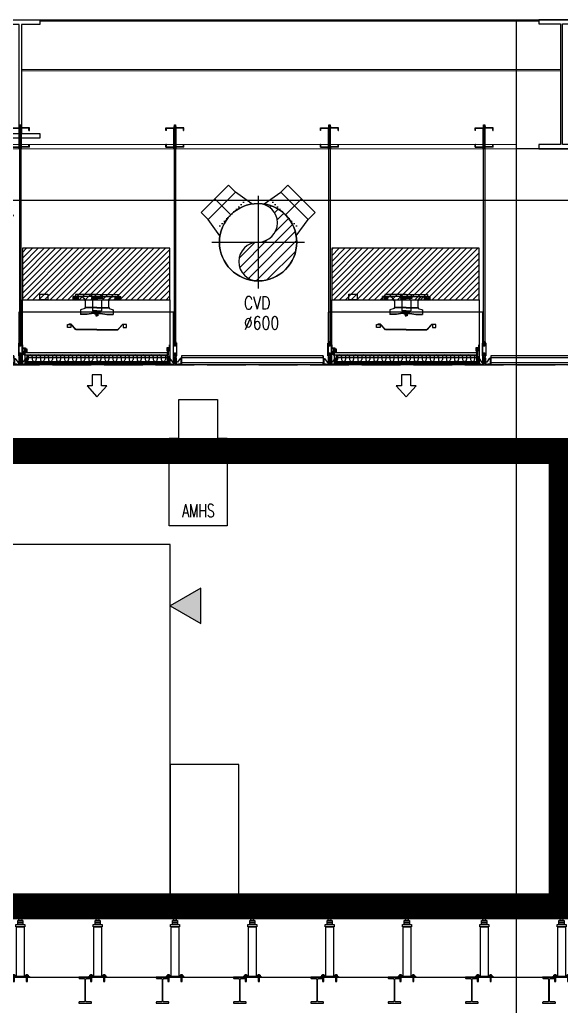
# Model space of a CAD drawing. Extents: x -3080 to 28500, y -1326 to 31609.
# Drawn here: x 19740 to 20160, y 26588 to 27353 of the extents above; entities that cross this region are included whole.
import ezdxf
from ezdxf.enums import TextEntityAlignment as Align
from ezdxf.xclip import XClip

# ---------------------------------------------------------------- set-up
doc = ezdxf.new("R2010")
doc.units = 0
doc.header["$LTSCALE"] = 100
doc.header["$XCLIPFRAME"] = 2
for name, pattern in [('188K-SM-07-F10-MECH-CR PIPE-Y2257103$0$AP6A-SM-08-FR1-001-A_AAS 210916$0$CENTER', [50.8, 31.75, -6.35, 6.35, -6.35]), ('188K-SM-07-F10-MECH-CR PIPE-Y2257103$0$AP6A-SM-08-FR1-001-A_AAS 210916$0$DOT', [0.25, 0, -0.25]), ('188K-SM-07-F10-MECH-CR PIPE-Y2257103$0$AP7P1-SM-08-FNN-300-ARCH-A(6.5)-Y2242201$0$AP6B-SM-08-FNN-300-1.5-ARCH(管橋)-Y2221203$0$14P7-Xfa-Sec-D$0$HIDDEN2', [0.1875, 0.125, -0.0625]), ('188K-SM-07-F10-MECH-CR PIPE-Y2257103$0$CENTER2', [1.125, 0.75, -0.125, 0.125, -0.125]), ('188K-SM-07-F10-MECH-CR PIPE-Y2257103$0$X-S-FAB_SL ALL$0$HIDDEN', [0.4, 0.3, -0.1]), ('188K-SM-07-F10-MECH-CR PIPE-Y2257103$0$X-S-FAB_SL ALL$0$Wipeout_Contour', [1, 0, -1])]:
    doc.linetypes.add(name, pattern=pattern)
for name, color, linetype in [('0-xref', 8, 'Continuous'), ('188K-SM-07-F10-MECH-CR PIPE-Y2257103$0$0-BG', 6, 'Continuous'), ('188K-SM-07-F10-MECH-CR PIPE-Y2257103$0$0-CF-AAS-CVD', 140, 'Continuous'), ('188K-SM-07-F10-MECH-CR PIPE-Y2257103$0$0-CF-AAS-GEX', 5, 'Continuous'), ('188K-SM-07-F10-MECH-CR PIPE-Y2257103$0$0-CF-BABY 位', 2, 'Continuous'), ('188K-SM-07-F10-MECH-CR PIPE-Y2257103$0$0-dim', 7, 'Continuous'), ('188K-SM-07-F10-MECH-CR PIPE-Y2257103$0$0-FFU', 150, 'Continuous'), ('188K-SM-07-F10-MECH-CR PIPE-Y2257103$0$0-FIRE', 1, 'Continuous'), ('188K-SM-07-F10-MECH-CR PIPE-Y2257103$0$AP2C-SM-08-FNN-340-A(N)-SMP$0$18P2-SM-08-FNN-320-A(9)-20190318-JEN$0$SM-08-FNN-300-A(9)-JEN$0$15P6-SM-08-FNN-320-A(10)-UIS-TCM$0$15P6-SM-08-FNN-320-A(10)-UIS-TCM$0$15P6-SM-08-FNN-320-A(10)-UIS-TCM$0$15P6-SM-08-FNN-320-A(10)-UIS-TCM$0$15P6-SM-08-FNN-320-A(10)-UIS-TCM$0$0-IE-SECTION', 1, 'Continuous'), ('188K-SM-07-F10-MECH-CR PIPE-Y2257103$0$AP6A-SM-08-FR1-001-A_AAS 210916$0$0-Block Center-Line', 1, '188K-SM-07-F10-MECH-CR PIPE-Y2257103$0$AP6A-SM-08-FR1-001-A_AAS 210916$0$CENTER'), ('188K-SM-07-F10-MECH-CR PIPE-Y2257103$0$AP6A-SM-08-FR1-001-A_AAS 210916$0$0-Block Support-Line', 7, '188K-SM-07-F10-MECH-CR PIPE-Y2257103$0$AP6A-SM-08-FR1-001-A_AAS 210916$0$DOT'), ('188K-SM-07-F10-MECH-CR PIPE-Y2257103$0$AP7P1-SM-08-FNN-300-ARCH-A(6.5)-Y2242201$0$AP6B-SM-07-F45-ARCH-CBracing-Y2221203$0$AP6B-SM-08-FNN-320-8-ARCH-Y2221203$0$K-0-Ceil-Hand', 2, 'Continuous'), ('188K-SM-07-F10-MECH-CR PIPE-Y2257103$0$AP7P1-SM-08-FNN-300-ARCH-A(6.5)-Y2242201$0$AP6B-SM-07-F45-ARCH-CBracing-Y2221203$0$AP6B-SM-08-FNN-320-8-ARCH-Y2221203$0$K-A-SEC-150x65x20', 3, 'Continuous'), ('188K-SM-07-F10-MECH-CR PIPE-Y2257103$0$AP7P1-SM-08-FNN-300-ARCH-A(6.5)-Y2242201$0$K-0-Ceiling Grid', 1, 'Continuous'), ('188K-SM-07-F10-MECH-CR PIPE-Y2257103$0$Block Center-Line', 1, '188K-SM-07-F10-MECH-CR PIPE-Y2257103$0$CENTER2'), ('188K-SM-07-F10-MECH-CR PIPE-Y2257103$0$Raised Floor', 1, 'Continuous'), ('188K-SM-07-F10-MECH-CR PIPE-Y2257103$0$X-S-FAB_SL ALL$0$ASP_1', 1, 'Continuous'), ('188K-SM-07-F10-MECH-CR PIPE-Y2257103$0$X-S-FAB_SL ALL$0$ASP_3', 3, 'Continuous'), ('188K-SM-07-F10-MECH-CR PIPE-Y2257103$0$X-S-FAB_SL ALL$0$ASP_8', 8, 'Continuous'), ('188K-SM-07-F10-MECH-CR PIPE-Y2257103$0$X-S-FAB_SL ALL$0$BEAM-S', 2, 'Continuous'), ('188K-SM-07-F10-MECH-CR PIPE-Y2257103$0$X-S-FAB_SL ALL$0$Hattch', 7, 'Continuous'), ('188K-SM-07-F10-MECH-CR PIPE-Y2257103$0$X-S-FAB_SL ALL$0$HID(UP)', 5, '188K-SM-07-F10-MECH-CR PIPE-Y2257103$0$X-S-FAB_SL ALL$0$HIDDEN'), ('188K-SM-07-F10-MECH-CR PIPE-Y2257103$0$X-S-FAB_SL ALL$0$S-BEAM', 7, 'Continuous'), ('188K-SM-07-F10-MECH-CR PIPE-Y2257103$0$X-S-FAB_SL ALL$0$WALL-RC', 1, 'Continuous')]:
    doc.layers.add(name, color=color, linetype=linetype)
doc.styles.add('188K-SM-07-F10-MECH-CR PIPE-Y2257103$0$AP2C-SM-08-FNN-340-A(N)-SMP$0$18P2-SM-08-FNN-320-A(9)-20190318-JEN$0$SM-08-FNN-300-A(9)-JEN$0$15P6-SM-08-FNN-320-A(10)-UIS-TCM$0$15P6-SM-08-FNN-320-A(10)-UIS-TCM$0$15P6-SM-08-FNN-320-A(10)-UIS-TCM$0$15P6-SM-08-FNN-320-A(10)-UIS-TCM$0$15P6-SM-08-FNN-320-A(10)-UIS-TCM$0$15P6-SM-08-FNN-320-A(10)-UIS-TCM$0$15P6-SM-08-FNN-320-A(10)-UIS-TCM$0$SM-08-FNN-160-0_TOOL(S)$0$ROMANS', font='romans__.ttf')
doc.styles.add('188K-SM-07-F10-MECH-CR PIPE-Y2257103$0$T0', font='simplex.shx', dxfattribs={"width": 0.8, "bigfont": 'chineset.shx'})

# ---------------------------------------------------------------- blocks, each defined once
blk = doc.blocks.new('*U1519')
for p, q in [((-150, 475), (-150, 550)), ((-150, 550), (150, 550)), ((150, 475), (150, 550)), ((-175.4, 331.5), (-150, 475)), ((-150, 475), (150, 475)), ((175.4, 331.5), (150, 475))]:
    blk.add_line(p, q)
blk.add_circle((0, 0), 375)
at = {"layer": '188K-SM-07-F10-MECH-CR PIPE-Y2257103$0$AP6A-SM-08-FR1-001-A_AAS 210916$0$0-Block Center-Line'}
blk.add_line((0, 375), (0, 550), dxfattribs=at)
at = {"layer": '188K-SM-07-F10-MECH-CR PIPE-Y2257103$0$AP6A-SM-08-FR1-001-A_AAS 210916$0$0-Block Support-Line'}
blk.add_line((-167.7, 375), (167.7, 375), dxfattribs=at)
blk = doc.blocks.new('*U1533')
for p, q in [((-150, 400), (-150, 475)), ((-150, 475), (150, 475)), ((150, 400), (150, 475)), ((-175.4, 243.4), (-150, 400)), ((-150, 400), (150, 400)), ((175.4, 243.4), (150, 400))]:
    blk.add_line(p, q)
blk.add_circle((0, 0), 300)
at = {"layer": '188K-SM-07-F10-MECH-CR PIPE-Y2257103$0$AP6A-SM-08-FR1-001-A_AAS 210916$0$0-Block Center-Line'}
blk.add_line((0, 300), (0, 475), dxfattribs=at)
at = {"layer": '188K-SM-07-F10-MECH-CR PIPE-Y2257103$0$AP6A-SM-08-FR1-001-A_AAS 210916$0$0-Block Support-Line'}
blk.add_line((-166.2, 300), (166.2, 300), dxfattribs=at)
blk = doc.blocks.new('*U1535')
h = blk.add_hatch()
h.set_pattern_fill('ANSI31', color=256, scale=1.7143, style=0)
h.paths.add_polyline_path([(0, 0, 1), (0, 30, 0.414214), (-30, 0, 0.414214), (0, -30, -1)])
blk.add_circle((0, 0), 30)
for centre, start, end in [((0, 15), 270, 90), ((0, -15), 90, 270)]:
    blk.add_arc(centre, 15, start, end)
at = {"layer": '188K-SM-07-F10-MECH-CR PIPE-Y2257103$0$Block Center-Line'}
for p, q in [((0, -36), (0, 36)), ((36, 0), (-36, 0))]:
    blk.add_line(p, q, dxfattribs=at)
blk = doc.blocks.new('*U1534')
for p, q in [((-150, 400), (-150, 475)), ((-150, 475), (150, 475)), ((150, 400), (150, 475)), ((-175.4, 243.4), (-150, 400)), ((-150, 400), (150, 400)), ((175.4, 243.4), (150, 400))]:
    blk.add_line(p, q)
blk.add_circle((0, 0), 300)
at = {"layer": '188K-SM-07-F10-MECH-CR PIPE-Y2257103$0$AP6A-SM-08-FR1-001-A_AAS 210916$0$0-Block Center-Line'}
blk.add_line((0, 300), (0, 475), dxfattribs=at)
at = {"layer": '188K-SM-07-F10-MECH-CR PIPE-Y2257103$0$AP6A-SM-08-FR1-001-A_AAS 210916$0$0-Block Support-Line'}
blk.add_line((-166.2, 300), (166.2, 300), dxfattribs=at)
blk = doc.blocks.new('188K-SM-07-F10-MECH-CR PIPE-Y2257103$0$TOOL123')
at = {"layer": '188K-SM-07-F10-MECH-CR PIPE-Y2257103$0$0-CF-BABY 位', "const_width": 20}
for points in [[(14984.63, -83776.14), (20159.92, -83776.14), (20160.08, -84129.23), (14984.8, -84129.23)], [(20160, -83776.14), (21840, -83776.14), (21840, -84129.23), (20160, -84129.23)]]:
    blk.add_lwpolyline(points, close=True, dxfattribs=at)
blk = doc.blocks.new('188K-SM-07-F10-MECH-CR PIPE-Y2257103$0$X-S-FAB_SL ALL$0$A$C2e9ab586')
at = {"color": 254, "linetype": '188K-SM-07-F10-MECH-CR PIPE-Y2257103$0$X-S-FAB_SL ALL$0$Wipeout_Contour', "lineweight": 0, "ltscale": 174461.572846}
blk.add_wipeout([(-8351.24, 1306.4), (-7963.89, 1306.4), (-7963.89, 1307.5), (-8351.24, 1307.5)], dxfattribs=at).dxf.layer = '188K-SM-07-F10-MECH-CR PIPE-Y2257103$0$X-S-FAB_SL ALL$0$Hattch'
at = {"color": 254, "linetype": '188K-SM-07-F10-MECH-CR PIPE-Y2257103$0$X-S-FAB_SL ALL$0$Wipeout_Contour', "lineweight": 0, "ltscale": 173703.787616}
blk.add_wipeout([(-8751.39, 1210.7), (-8751.39, 1207.5), (-7981.39, 1207.5), (-7981.39, 1210.7)], dxfattribs=at).dxf.layer = '188K-SM-07-F10-MECH-CR PIPE-Y2257103$0$X-S-FAB_SL ALL$0$Hattch'
at = {"color": 254, "linetype": '188K-SM-07-F10-MECH-CR PIPE-Y2257103$0$X-S-FAB_SL ALL$0$Wipeout_Contour', "lineweight": 0, "ltscale": 521061.848434}
blk.add_wipeout([(-8751.39, 1267.9), (-8751.39, 1210.7), (-7981.39, 1210.7), (-7981.39, 1267.9), (-8365.44, 1267.9), (-8365.44, 1219.4), (-8351.24, 1219.4), (-8351.24, 1215.7), (-8381.54, 1215.7), (-8381.54, 1219.4), (-8367.34, 1219.4), (-8367.34, 1267.9)], dxfattribs=at).dxf.layer = '188K-SM-07-F10-MECH-CR PIPE-Y2257103$0$X-S-FAB_SL ALL$0$Hattch'
at = {"layer": '188K-SM-07-F10-MECH-CR PIPE-Y2257103$0$X-S-FAB_SL ALL$0$S-BEAM', "color": 8, "lineweight": 0}
for p, q in [((-7981.39, 1210.7), (-8751.39, 1210.7)), ((-7981.39, 1207.5), (-8751.39, 1207.5))]:
    blk.add_line(p, q, dxfattribs=at)
at = {"color": 254, "linetype": '188K-SM-07-F10-MECH-CR PIPE-Y2257103$0$X-S-FAB_SL ALL$0$Wipeout_Contour', "lineweight": 0, "ltscale": 348942.250361}
blk.add_wipeout([(-8365.44, 1303.8), (-8365.44, 1269), (-7947.34, 1269), (-7947.34, 1304.3), (-7963.89, 1304.3), (-7963.89, 1306.4), (-8351.24, 1306.4), (-8351.24, 1303.8)], dxfattribs=at).dxf.layer = '188K-SM-07-F10-MECH-CR PIPE-Y2257103$0$X-S-FAB_SL ALL$0$Hattch'
at = {"layer": '188K-SM-07-F10-MECH-CR PIPE-Y2257103$0$X-S-FAB_SL ALL$0$S-BEAM', "color": 8, "lineweight": 0}
blk.add_line((-8351.24, 1306.4), (-7963.89, 1306.4), dxfattribs=at)
at = {"color": 254, "linetype": '188K-SM-07-F10-MECH-CR PIPE-Y2257103$0$X-S-FAB_SL ALL$0$Wipeout_Contour', "lineweight": 0, "ltscale": 174491.848957}
blk.add_wipeout([(-8365.44, 1269), (-8365.44, 1267.9), (-7947.34, 1267.9), (-7947.34, 1269)], dxfattribs=at).dxf.layer = '188K-SM-07-F10-MECH-CR PIPE-Y2257103$0$X-S-FAB_SL ALL$0$Hattch'
at = {"layer": '188K-SM-07-F10-MECH-CR PIPE-Y2257103$0$X-S-FAB_SL ALL$0$S-BEAM', "color": 8, "lineweight": 0}
for p, q in [((-8365.44, 1269), (-7947.34, 1269)), ((-8365.44, 1267.9), (-7947.34, 1267.9))]:
    blk.add_line(p, q, dxfattribs=at)
blk = doc.blocks.new('188K-SM-07-F10-MECH-CR PIPE-Y2257103$0$X-S-FAB_SL ALL$0$steel_100x200')
at = {"color": 6}
blk.add_lwpolyline([(0, 0), (10, 0), (10, 0.3, 0.414214), (9.3, 1), (6.05, 1, -0.414214), (5.35, 1.7), (5.35, 18.3, -0.414214), (6.05, 19), (9.3, 19, 0.414214), (10, 19.7), (10, 20), (0, 20), (0, 19.7, 0.414214), (0.7, 19), (3.95, 19, -0.414214), (4.65, 18.3), (4.65, 1.7, -0.414214), (3.95, 1), (0.7, 1, 0.414214), (0, 0.3)], format="xyb", close=True, dxfattribs=at)
blk = doc.blocks.new('*U1663')
at = {"layer": '188K-SM-07-F10-MECH-CR PIPE-Y2257103$0$X-S-FAB_SL ALL$0$WALL-RC'}
blk.add_blockref('188K-SM-07-F10-MECH-CR PIPE-Y2257103$0$X-S-FAB_SL ALL$0$steel_100x200', (-5, -10), dxfattribs=at)
blk = doc.blocks.new('*U1664')
at = {"layer": '188K-SM-07-F10-MECH-CR PIPE-Y2257103$0$X-S-FAB_SL ALL$0$WALL-RC', "color": 0, "linetype": 'ByBlock', "lineweight": -2, "transparency": 16777216}
for p in [(17940, 0), (18000, 0), (18060, 0), (18120, 0), (18180, 0), (18240, 0), (18300, 0)]:
    blk.add_blockref('*U1663', p, dxfattribs=at)
blk = doc.blocks.new('188K-SM-07-F10-MECH-CR PIPE-Y2257103$0$X-S-FAB_SL ALL')
at = {"layer": '188K-SM-07-F10-MECH-CR PIPE-Y2257103$0$X-S-FAB_SL ALL$0$ASP_1'}
blk.add_blockref('188K-SM-07-F10-MECH-CR PIPE-Y2257103$0$X-S-FAB_SL ALL$0$A$C2e9ab586', (23632.864, -73288.977), dxfattribs=at)
at = {"color": 6}
blk.add_line((-2628.521, -72723.977), (19076.479, -72723.977), dxfattribs=at)
at = {"layer": '188K-SM-07-F10-MECH-CR PIPE-Y2257103$0$X-S-FAB_SL ALL$0$ASP_1'}
blk.add_line((-2728.521, -71981.477), (19076.479, -71981.477), dxfattribs=at)
at = {"layer": '188K-SM-07-F10-MECH-CR PIPE-Y2257103$0$X-S-FAB_SL ALL$0$ASP_3', "linetype": '188K-SM-07-F10-MECH-CR PIPE-Y2257103$0$X-S-FAB_SL ALL$0$HIDDEN'}
for p, q in [((-2628.521, -72668.977), (19076.479, -72668.977)), ((-2628.521, -72674.477), (19076.479, -72674.477))]:
    blk.add_line(p, q, dxfattribs=at)
at = {"layer": '188K-SM-07-F10-MECH-CR PIPE-Y2257103$0$X-S-FAB_SL ALL$0$ASP_8'}
blk.add_line((15651.479, -72848.977), (15651.479, -71981.477), dxfattribs=at)
at = {"layer": '188K-SM-07-F10-MECH-CR PIPE-Y2257103$0$X-S-FAB_SL ALL$0$BEAM-S'}
for points in [[(15251.329, -71985.177), (15251.329, -71981.477), (15281.629, -71981.477), (15281.629, -71985.177), (15267.329, -71985.177), (15267.329, -72069.577), (15281.629, -72069.577), (15281.629, -72073.277), (15251.329, -72073.277), (15251.329, -72069.577), (15265.629, -72069.577), (15265.629, -71985.177)], [(15687.329, -71984.677), (15703.979, -71984.677), (15703.979, -71981.477), (15668.979, -71981.477), (15668.979, -71984.677), (15685.629, -71984.677), (15685.629, -72078.277), (15668.979, -72078.277), (15668.979, -72081.477), (15703.979, -72081.477), (15703.979, -72078.277), (15687.329, -72078.277)]]:
    blk.add_lwpolyline(points, close=True, dxfattribs=at)
at = {"layer": '188K-SM-07-F10-MECH-CR PIPE-Y2257103$0$X-S-FAB_SL ALL$0$HID(UP)', "linetype": '188K-SM-07-F10-MECH-CR PIPE-Y2257103$0$X-S-FAB_SL ALL$0$HIDDEN'}
blk.add_line((-2628.521, -72248.977), (19076.479, -72248.977), dxfattribs=at)
at = {"layer": '188K-SM-07-F10-MECH-CR PIPE-Y2257103$0$X-S-FAB_SL ALL$0$WALL-RC'}
blk.add_blockref('*U1664', (-2623.171, -72733.977), dxfattribs=at)
blk = doc.blocks.new('188K-SM-07-F10-MECH-CR PIPE-Y2257103$0$AP6A-SM-08-FNN-320-A(5)-ARCH-L201201$0$HFFU-22')
at = {"layer": '188K-SM-07-F10-MECH-CR PIPE-Y2257103$0$0-FFU', "color": 8}
for p, q in [((439.6, 541.8), (439.6, 526)), ((605.8, 541.8), (439.6, 541.8)), ((563.6, 528), (563.6, 541.8)), ((605.8, 541.8), (772.1, 541.8)), ((648.1, 528), (648.1, 541.8)), ((772.1, 541.8), (772.1, 526)), ((416.8, 500.8), (416.8, 502.8)), ((416.8, 502.8), (420.8, 502.8)), ((420.8, 502.8), (420.8, 524.8)), ((605.8, 524.8), (420.8, 524.8)), ((422.8, 500.8), (422.8, 522.8)), ((444.8, 522.8), (422.8, 522.8)), ((439.6, 526), (430.6, 526)), ((430.6, 526), (430.6, 524.8)), ((433.8, 500.8), (433.8, 524.8)), ((444.8, 500.8), (444.8, 522.8)), ((446.8, 502.8), (446.8, 524.8)), ((450.8, 502.8), (446.8, 502.8)), ((450.8, 500.8), (450.8, 502.8)), ((454.8, 500.8), (454.8, 524.8)), ((463.8, 500.8), (463.8, 524.8)), ((515.8, 492.2), (515.8, 438.8)), ((605.8, 517), (562.6, 517)), ((562.6, 517), (562.6, 510)), ((562.6, 510), (605.8, 510)), ((572.6, 528), (563.6, 528)), ((572.6, 524.8), (572.6, 528)), ((605.8, 524.8), (790.8, 524.8)), ((605.8, 517), (649.1, 517)), ((649.1, 510), (605.8, 510)), ((639.1, 528), (648.1, 528)), ((639.1, 524.8), (639.1, 528)), ((649.1, 517), (649.1, 510)), ((695.8, 492.2), (695.8, 438.8)), ((747.8, 500.8), (747.8, 524.8)), ((756.8, 500.8), (756.8, 524.8)), ((760.8, 500.8), (760.8, 502.8)), ((760.8, 502.8), (764.8, 502.8)), ((764.8, 502.8), (764.8, 524.8)), ((766.8, 500.8), (766.8, 522.8)), ((766.8, 522.8), (788.8, 522.8)), ((772.1, 526), (781.1, 526)), ((777.8, 500.8), (777.8, 524.8)), ((781.1, 526), (781.1, 524.8)), ((788.8, 500.8), (788.8, 522.8)), ((790.8, 502.8), (790.8, 524.8)), ((794.8, 502.8), (790.8, 502.8)), ((794.8, 500.8), (794.8, 502.8)), ((511.8, 432.8), (478.8, 423.8)), ((511.8, 440.8), (511.8, 432.8)), ((605.8, 440.8), (511.8, 440.8)), ((605.8, 438.8), (515.8, 438.8)), ((605.8, 440.8), (699.8, 440.8)), ((605.8, 438.8), (695.8, 438.8)), ((699.8, 440.8), (699.8, 432.8)), ((699.8, 432.8), (732.8, 423.8))]:
    blk.add_line(p, q, dxfattribs=at)
at = {"layer": '188K-SM-07-F10-MECH-CR PIPE-Y2257103$0$0-FFU'}
for p, q in [((570.8, 500.8), (570.8, 413.8)), ((640.8, 500.8), (640.8, 413.8)), ((478.8, 423.8), (478.8, 386.8)), ((529.8, 388.8), (478.8, 388.8)), ((529.8, 386.8), (478.8, 386.8)), ((577.8, 396.8), (529.8, 388.8)), ((578.2, 394.8), (530.2, 386.8)), ((605.8, 413.8), (570.8, 413.8)), ((600.8, 396.8), (577.8, 396.8)), ((600.8, 394.8), (577.8, 394.8)), ((587.6, 394.8), (587.6, 391)), ((587.6, 391), (597.6, 391)), ((593.8, 413.8), (593.8, 404.8)), ((605.8, 404.8), (593.8, 404.8)), ((597.6, 391), (597.6, 376)), ((600.8, 404.8), (600.8, 378)), ((605.8, 413.8), (640.8, 413.8)), ((605.8, 404.8), (617.8, 404.8)), ((610.8, 404.8), (610.8, 378)), ((610.8, 396.8), (633.8, 396.8)), ((610.8, 394.8), (633.8, 394.8)), ((624.1, 391), (614.1, 391)), ((614.1, 391), (614.1, 376)), ((617.8, 413.8), (617.8, 404.8)), ((624.1, 394.8), (624.1, 391)), ((633.5, 394.8), (681.5, 386.8)), ((633.8, 396.8), (681.8, 388.8)), ((681.8, 388.8), (732.8, 388.8)), ((681.8, 386.8), (732.8, 386.8)), ((732.8, 423.8), (732.8, 386.8)), ((405.6, 312.7), (386.6, 312.7)), ((404.7, 310.7), (386.6, 310.7)), ((443.1, 268.3), (404.7, 310.7)), ((444.6, 269.7), (405.6, 312.7)), ((597.6, 378), (605.8, 378)), ((597.6, 376), (605.8, 376)), ((614.1, 378), (605.8, 378)), ((614.1, 376), (605.8, 376)), ((767.1, 269.7), (806.1, 312.7)), ((768.5, 268.3), (806.9, 310.7)), ((806.1, 312.7), (825.1, 312.7)), ((806.9, 310.7), (825.1, 310.7)), ((605.8, 269.7), (444.6, 269.7)), ((605.8, 267.7), (444.6, 267.7)), ((605.8, 269.7), (767.1, 269.7)), ((605.8, 267.7), (767.1, 267.7)), ((27.5, 151.7), (27.5, 124.3)), ((31.4, 151.7), (27.5, 151.7)), ((27.5, 124.3), (48.8, 124.3)), ((31.4, 128.2), (31.4, 151.7)), ((31.4, 128.2), (52.8, 128.2)), ((39.1, 120.4), (43, 120.4)), ((39.1, 120.4), (39.1, 100.8)), ((39.1, 73.4), (39.1, 100.8)), ((43, 120.4), (43, 100.8)), ((43, 116.5), (48.8, 116.5)), ((43, 100.8), (58.6, 100.8)), ((43, 73.4), (43, 96.9)), ((43, 96.9), (62.5, 96.9)), ((47.1, 93), (1152.9, 93)), ((47.1, 93), (47.1, 0)), ((48.8, 124.3), (48.8, 100.8)), ((52.8, 128.2), (52.8, 100.8)), ((52.8, 116.5), (58.6, 116.5)), ((58.6, 120.4), (58.6, 100.8)), ((58.6, 120.4), (62.5, 120.4)), ((62.5, 120.4), (62.5, 96.9)), ((1168.6, 128.2), (1147.2, 128.2)), ((1147.2, 128.2), (1147.2, 100.8)), ((1147.2, 116.5), (1156.4, 116.5)), ((1172.5, 124.3), (1151.2, 124.3)), ((1151.2, 124.3), (1151.2, 100.8)), ((1157, 116.5), (1151.2, 116.5)), ((1156.4, 120.4), (1152.5, 120.4)), ((1152.5, 120.4), (1152.5, 96.9)), ((1157, 96.9), (1152.5, 96.9)), ((1152.9, 0), (1152.9, 93)), ((1156.4, 120.4), (1156.4, 100.8)), ((1157, 100.8), (1156.4, 100.8)), ((1160.9, 120.4), (1157, 120.4)), ((1157, 120.4), (1157, 100.8)), ((1157, 73.4), (1157, 96.9)), ((1160.9, 120.4), (1160.9, 100.8)), ((1160.9, 73.4), (1160.9, 100.8)), ((1168.6, 151.7), (1172.5, 151.7)), ((1168.6, 128.2), (1168.6, 151.7)), ((1172.5, 151.7), (1172.5, 124.3)), ((39.1, 73.4), (43, 73.4)), ((47.1, 73), (1152.9, 73)), ((47.1, 22.3), (1152.9, 22.3)), ((73, 57.4), (73, 38.4)), ((104.3, 57.4), (104.3, 38.4)), ((135.6, 57.4), (135.6, 38.4)), ((166.9, 57.4), (166.9, 38.4)), ((198.2, 57.4), (198.2, 38.4)), ((229.5, 57.4), (229.5, 38.4)), ((260.7, 57.4), (260.7, 38.4)), ((292, 57.4), (292, 38.4)), ((323.3, 57.4), (323.3, 38.4)), ((354.6, 57.4), (354.6, 38.4)), ((385.9, 57.4), (385.9, 38.4)), ((417.2, 57.4), (417.2, 38.4)), ((448.5, 57.4), (448.5, 38.4)), ((479.8, 57.4), (479.8, 38.4)), ((511.1, 57.4), (511.1, 38.4)), ((542.4, 57.4), (542.4, 38.4)), ((573.7, 57.4), (573.7, 38.4)), ((604.9, 57.4), (604.9, 38.4)), ((636.2, 57.4), (636.2, 38.4)), ((667.5, 57.4), (667.5, 38.4)), ((698.8, 57.4), (698.8, 38.4)), ((730.1, 57.4), (730.1, 38.4)), ((761.4, 57.4), (761.4, 38.4)), ((792.7, 57.4), (792.7, 38.4)), ((824, 57.4), (824, 38.4)), ((855.3, 57.4), (855.3, 38.4)), ((886.6, 57.4), (886.6, 38.4)), ((917.9, 57.4), (917.9, 38.4)), ((949.1, 57.4), (949.1, 38.4)), ((980.4, 57.4), (980.4, 38.4)), ((1011.7, 57.4), (1011.7, 38.4)), ((1043, 57.4), (1043, 38.4)), ((1074.3, 57.4), (1074.3, 38.4)), ((1105.6, 57.4), (1105.6, 38.4)), ((1136.9, 57.4), (1136.9, 38.4)), ((1160.9, 73.4), (1157, 73.4))]:
    blk.add_line(p, q, dxfattribs=at)
at = {"layer": '188K-SM-07-F10-MECH-CR PIPE-Y2257103$0$0-FFU', "color": 8}
blk.add_lwpolyline([(224.4, 544.8), (224.4, 499.8), (161.6, 499.8), (161.6, 544.8)], close=True, dxfattribs=at)
at = {"layer": '188K-SM-07-F10-MECH-CR PIPE-Y2257103$0$0-FFU'}
for points in [[(27.5, 500), (1172.5, 500), (1172.5, 0), (27.5, 0)], [(402.6, 309.7), (402.6, 284.7), (376.6, 284.7), (376.6, 309.7)], [(809.1, 309.7), (809.1, 284.7), (835.1, 284.7), (835.1, 309.7)]]:
    blk.add_lwpolyline(points, close=True, dxfattribs=at)
at = {"layer": '188K-SM-07-F10-MECH-CR PIPE-Y2257103$0$0-FFU', "flags": 128}
blk.add_lwpolyline([(641.8, -167.5), (641.8, -80.6), (569.9, -80.6), (569.9, -167.5), (529.2, -167.5), (605.8, -252), (682.5, -167.5)], close=True, dxfattribs=at)
at = {"layer": '188K-SM-07-F10-MECH-CR PIPE-Y2257103$0$0-FFU', "color": 8}
for centre, start, end in [((471.5, 479.2), 16.43455, 99.54285), ((471.5, 478.2), 16.43455, 99.54285), ((740.2, 479.2), 80.45715, 163.56545), ((740.2, 478.2), 80.45715, 163.56545)]:
    blk.add_arc(centre, 46.2, start, end, dxfattribs=at)
at = {"layer": '188K-SM-07-F10-MECH-CR PIPE-Y2257103$0$0-FFU'}
for centre, start, end in [((57.4, 38.4), 228.85015, 0), ((88.6, 57.4), 0, 180), ((119.9, 38.4), 180, 0), ((151.2, 57.4), 0, 180), ((182.5, 38.4), 180, 0), ((213.8, 57.4), 0, 180), ((245.1, 38.4), 180, 0), ((276.4, 57.4), 0, 180), ((307.7, 38.4), 180, 0), ((339, 57.4), 0, 180), ((370.3, 38.4), 180, 0), ((401.6, 57.4), 0, 180), ((432.8, 38.4), 180, 0), ((464.1, 57.4), 0, 180), ((495.4, 38.4), 180, 0), ((526.7, 57.4), 0, 180), ((558, 38.4), 180, 0), ((589.3, 57.4), 0, 180), ((620.6, 38.4), 180, 0), ((651.9, 57.4), 0, 180), ((683.2, 38.4), 180, 0), ((714.5, 57.4), 0, 180), ((745.8, 38.4), 180, 0), ((777, 57.4), 0, 180), ((808.3, 38.4), 180, 0), ((839.6, 57.4), 0, 180), ((870.9, 38.4), 180, 0), ((902.2, 57.4), 0, 180), ((933.5, 38.4), 180, 0), ((964.8, 57.4), 0, 180), ((996.1, 38.4), 180, 0), ((1027.4, 57.4), 0, 180), ((1058.7, 38.4), 180, 0), ((1090, 57.4), 0, 180), ((1121.2, 38.4), 180, 0), ((1152.5, 57.4), 88.50258, 180)]:
    blk.add_arc(centre, 15.6, start, end, dxfattribs=at)
at = {"layer": 'DefPoints'}
blk.add_lwpolyline([(0, 0), (1200, 0), (1200, 405), (0, 405)], close=True, dxfattribs=at)
blk = doc.blocks.new('188K-SM-07-F10-MECH-CR PIPE-Y2257103$0$A$C5898b841')
h = blk.add_hatch()
h.set_pattern_fill('ANSI31', color=256)
h.paths.add_polyline_path([(-58.39, 50), (56.11, 50), (56.11, 90), (-58.39, 90)])
blk.add_lwpolyline([(-58.39, 50), (56.11, 50), (56.11, 90), (-58.39, 90)], close=True)
at = {"layer": '188K-SM-07-F10-MECH-CR PIPE-Y2257103$0$0-FFU', "xscale": 0.1, "yscale": 0.1, "zscale": 0.1}
blk.add_blockref('188K-SM-07-F10-MECH-CR PIPE-Y2257103$0$AP6A-SM-08-FNN-320-A(5)-ARCH-L201201$0$HFFU-22', (-61.14, 0), dxfattribs=at)
blk = doc.blocks.new('188K-SM-07-F10-MECH-CR PIPE-Y2257103$0$AP7P1-SM-08-FNN-300-ARCH-A(6.5)-Y2242201$0$Ceil-4T')
for p, q in [((0.45, 5.1), (0, 5.1)), ((0, 5.1), (0, 0)), ((2.2, 0.33), (0, 0.33)), ((0, 0.25), (2.2, 0.25)), ((2.2, 0), (0, 0)), ((0.45, 4.8), (0.45, 5.1)), ((0.45, 4.8), (0.45, 0.33)), ((0.45, 4.8), (1.05, 4.8)), ((0.6, 0.33), (2.2, 0.33)), ((1.05, 4.8), (3, 2.05)), ((3, 2.05), (3.95, 2.05)), ((3.95, 1.55), (3.75, 0.88)), ((3.75, 0.88), (3.95, 0.88)), ((3.75, 0.88), (3.75, 0.25)), ((3.95, 4.8), (3.95, 0.3)), ((3.95, 0.88), (3.95, 1.55)), ((3.95, 0.88), (3.95, 0.45)), ((4.3, 5.1), (4.25, 5.1)), ((5.75, 5.1), (5.7, 5.1)), ((6.05, 4.8), (6.05, 0.3)), ((7, 2.05), (6.05, 2.05)), ((6.05, 1.55), (6.25, 0.88)), ((6.05, 0.88), (6.05, 1.55)), ((6.25, 0.88), (6.05, 0.88)), ((6.05, 0.88), (6.05, 0.45)), ((6.25, 0.88), (6.25, 0.25)), ((8.95, 4.8), (7, 2.05)), ((7.8, 0.33), (10, 0.33)), ((10, 0.25), (7.8, 0.25)), ((10, 0), (7.8, 0)), ((9.55, 4.8), (8.95, 4.8)), ((9.55, 5.1), (10, 5.1)), ((9.55, 4.8), (9.55, 5.1)), ((9.55, 4.8), (9.55, 0.28)), ((10, 5.1), (10, 0))]:
    blk.add_line(p, q)
for points in [[(5.58, 0.1), (5.54, 0.1, -0.414214), (5.5, 0.14), (5.5, 0.58, -0.414214), (5.52, 0.6), (5.82, 0.6, 0.414214), (5.84, 0.62), (5.84, 1.2, 0.414214), (5.74, 1.3), (4.26, 1.3, 0.414214), (4.16, 1.2), (4.16, 0.62, 0.414214), (4.18, 0.6), (4.48, 0.6, -0.414214), (4.5, 0.58), (4.5, 0.14, -0.414214), (4.46, 0.1), (4.42, 0.1, 0.414214), (4.4, 0.08), (4.4, 0.04, -0.414214), (4.36, 0), (2.24, 0, -0.414214), (2.2, 0.04), (2.2, 0.25), (2.2, 0.28, -0.414214), (2.25, 0.33), (2.27, 0.33, -0.414214), (2.32, 0.28), (2.32, 0.27, 0.414214), (2.34, 0.25), (3.87, 0.25, 0.414214), (3.97, 0.35), (3.97, 1.48, -0.414214), (3.99, 1.5), (4.2, 1.5, 0.414214), (4.3, 1.6), (4.3, 5.4, 0.414214), (4.2, 5.5), (3.96, 5.5, -0.414214), (3.94, 5.52), (3.94, 6.76, -0.414214), (3.98, 6.8), (4.46, 6.8, -0.414214), (4.5, 6.76), (4.5, 6.42, -0.414214), (4.48, 6.4), (4.18, 6.4, 0.414214), (4.16, 6.38), (4.16, 5.8, 0.414214), (4.26, 5.7), (5.74, 5.7, 0.414214), (5.84, 5.8), (5.84, 6.38, 0.414214), (5.82, 6.4), (5.52, 6.4, -0.414214), (5.5, 6.42), (5.5, 6.76, -0.414214), (5.54, 6.8), (6.02, 6.8, -0.414214), (6.06, 6.76), (6.06, 5.52, -0.414214), (6.04, 5.5), (5.8, 5.5, 0.414214), (5.7, 5.4), (5.7, 1.6, 0.414214), (5.8, 1.5), (6.01, 1.5, -0.414214), (6.03, 1.48), (6.03, 0.35, 0.414214), (6.13, 0.25), (7.66, 0.25, 0.414214), (7.68, 0.27), (7.68, 0.28, -0.414214), (7.73, 0.33), (7.75, 0.33, -0.414214), (7.8, 0.28), (7.8, 0.25), (7.8, 0.04, -0.414214), (7.76, 0), (5.64, 0, -0.414214), (5.6, 0.04), (5.6, 0.08, 0.414214)], [(4.52, 5.5, 0.414214), (4.42, 5.4), (4.42, 5.2, 0.414214), (4.52, 5.1), (5.48, 5.1, 0.414214), (5.58, 5.2), (5.58, 5.4, 0.414214), (5.48, 5.5)], [(5.58, 3.24, -0.684718), (5.41, 3.17, 0.441058), (4.59, 3.17, -0.684718), (4.42, 3.24), (4.42, 4.38), (4.42, 4.8, -0.414214), (4.52, 4.9), (5.48, 4.9, -0.414214), (5.58, 4.8), (5.58, 4.38)], [(5, 1.5), (5.48, 1.5, 0.414214), (5.58, 1.6), (5.58, 2.36, 0.684718), (5.41, 2.43, -0.441058), (4.59, 2.43, 0.684718), (4.42, 2.36), (4.42, 1.6, 0.414214), (4.52, 1.5)]]:
    blk.add_lwpolyline(points, format="xyb", close=True)
blk.add_circle((5, 2.8), 0.375)
for centre, radius, start, end in [((3.75, 0.45), 0.2, 270, 0), ((4.25, 4.8), 0.3, 90, 180), ((5.75, 4.8), 0.3, 0, 90), ((6.25, 0.45), 0.2, 180, 270)]:
    blk.add_arc(centre, radius, start, end)
for p in [(2.2, 0), (2.2, 0), (2.2, 0), (2.2, 0), (2.2, 0), (2.2, 0), (2.2, 0), (2.2, 0), (2.2, 0), (2.2, 0), (2.2, 0), (2.2, 0), (2.2, 0), (2.2, 0), (2.2, 0), (2.2, 0), (2.2, 0), (3.95, 0.35), (3.97, 0.41), (4.16, 0.64), (4.54, 5.1), (4.56, 4.9), (4.58, 5.1), (5.84, 0.65), (5.85, 0.67), (6.03, 0.41), (6.05, 0.35), (7.8, 0)]:
    blk.add_point(p)
blk = doc.blocks.new('188K-SM-07-F10-MECH-CR PIPE-Y2257103$0$AP7P1-SM-08-FNN-300-ARCH-A(6.5)-Y2242201$0$AP6B-SM-07-F45-ARCH-CBracing-Y2221203$0$AP6B-SM-08-FNN-320-8-ARCH-Y2221203$0$Cap-3')
for p, q in [((-8, 2.8), (-11, 2)), ((-11, 2), (-11, 0)), ((-11, 2), (11, 2)), ((-11, 0), (11, 0)), ((-8, 9.2), (-8, 2.8)), ((0, 10), (-6, 10)), ((-4, 9.2), (-4, 2.8)), ((6, 10), (0, 10)), ((4, 2.8), (4, 9.2)), ((8, 9.2), (8, 2.8)), ((8, 2.8), (11, 2)), ((11, 2), (11, 0))]:
    blk.add_line(p, q)
for centre, radius, start, end in [((-6, 7.1), 2.9, 46.39718, 133.60282), ((-6, 4.9), 2.9, 226.39718, 313.60282), ((0, -0.4), 10.4, 67.38014, 112.61986), ((0, 12.4), 10.4, 247.38014, 292.61986), ((6, 7.1), 2.9, 46.39718, 133.60282), ((6, 4.9), 2.9, 226.39718, 313.60282)]:
    blk.add_arc(centre, radius, start, end)
blk = doc.blocks.new('188K-SM-07-F10-MECH-CR PIPE-Y2257103$0$AP7P1-SM-08-FNN-300-ARCH-A(6.5)-Y2242201$0$AP6B-SM-07-F45-ARCH-CBracing-Y2221203$0$AP6B-SM-08-FNN-320-8-ARCH-Y2221203$0$Sec-2LC150x65')
for p, q in [((2, 7), (0, 7)), ((0, 7, 0), (0, 0.5, 0)), ((15, 0.5), (0, 0.5)), ((2, 6.68), (0.32, 6.68)), ((0.32, 6.68, 0), (0.32, 0.82, 0)), ((14.68, 0.82), (0.32, 0.82)), ((15, 7), (13, 7)), ((14.68, 6.68), (13, 6.68)), ((14.68, 6.68, 0), (14.68, 0.82, 0)), ((15, 7, 0), (15, 0.5, 0)), ((15, -0.5), (0, -0.5)), ((0, -7, 0), (0, -0.5, 0)), ((2, -7), (0, -7)), ((14.68, -0.82), (0.32, -0.82)), ((0.32, -6.68, 0), (0.32, -0.82, 0)), ((2, -6.68), (0.32, -6.68)), ((14.68, -6.68), (13, -6.68)), ((15, -7), (13, -7)), ((14.68, -6.68, 0), (14.68, -0.82, 0)), ((15, -7, 0), (15, -0.5, 0))]:
    blk.add_line(p, q)
at = {"elevation": 0}
for points in [[(0, 7), (0, 0.5)], [(2, 6.68), (2, 7)], [(13, 6.68), (13, 7)], [(0, -7), (0, -0.5)], [(2, -6.68), (2, -7)], [(13, -6.68), (13, -7)]]:
    blk.add_lwpolyline(points, dxfattribs=at)
blk = doc.blocks.new('188K-SM-07-F10-MECH-CR PIPE-Y2257103$0$AP7P1-SM-08-FNN-300-ARCH-A(6.5)-Y2242201$0$cg-1')
blk.add_lwpolyline([(0, 68), (0, 0), (1100, 0), (1100, 2.8), (0, 2.8), (0, 15.2), (1100, 15.2), (1100, 55.7), (0, 55.7), (0, 68), (1100, 68), (1100, 0)])
blk = doc.blocks.new('188K-SM-07-F10-MECH-CR PIPE-Y2257103$0$A$C101bd692')
at = {"layer": '188K-SM-07-F10-MECH-CR PIPE-Y2257103$0$AP7P1-SM-08-FNN-300-ARCH-A(6.5)-Y2242201$0$AP6B-SM-07-F45-ARCH-CBracing-Y2221203$0$AP6B-SM-08-FNN-320-8-ARCH-Y2221203$0$K-0-Ceil-Hand', "elevation": 0}
blk.add_lwpolyline([(60.48, 187.2), (59.53, 187.2), (59.53, 188.4), (60.48, 188.4)], close=True, dxfattribs=at)
at = {"layer": '188K-SM-07-F10-MECH-CR PIPE-Y2257103$0$AP7P1-SM-08-FNN-300-ARCH-A(6.5)-Y2242201$0$AP6B-SM-07-F45-ARCH-CBracing-Y2221203$0$AP6B-SM-08-FNN-320-8-ARCH-Y2221203$0$K-0-Ceil-Hand'}
for points in [[(60.48, 171.2), (60.47, 20.3), (59.52, 20.3), (59.52, 171.2)], [(58.75, 19), (61.25, 19)], [(59.52, 16.8), (59.52, 18), (60.48, 18), (60.48, 16.8), (59.52, 16.8)], [(59.52, 18), (60.48, 18)], [(60.48, 16.8), (59.52, 16.8)], [(61.25, 9.6), (58.75, 9.6)]]:
    blk.add_lwpolyline(points, dxfattribs=at)
for points in [[(58.75, 19.3), (61.25, 19.3), (61.25, 9.3), (58.75, 9.3)], [(60.48, 10.6), (59.52, 10.6), (59.52, 11.8), (60.48, 11.8)]]:
    blk.add_lwpolyline(points, close=True, dxfattribs=at)
at = {"layer": '188K-SM-07-F10-MECH-CR PIPE-Y2257103$0$AP7P1-SM-08-FNN-300-ARCH-A(6.5)-Y2242201$0$AP6B-SM-07-F45-ARCH-CBracing-Y2221203$0$AP6B-SM-08-FNN-320-8-ARCH-Y2221203$0$K-0-Ceil-Hand', "xscale": 0.09999999999854492, "yscale": 0.09999999999854492, "zscale": 0.09999999999854492}
for p in [(60, 186.2), (60, 19.3), (60, 19.3), (60, 9.63), (60, 9.6)]:
    blk.add_blockref('188K-SM-07-F10-MECH-CR PIPE-Y2257103$0$AP7P1-SM-08-FNN-300-ARCH-A(6.5)-Y2242201$0$AP6B-SM-07-F45-ARCH-CBracing-Y2221203$0$AP6B-SM-08-FNN-320-8-ARCH-Y2221203$0$Cap-3', p, dxfattribs=at)
at = {"layer": '188K-SM-07-F10-MECH-CR PIPE-Y2257103$0$AP7P1-SM-08-FNN-300-ARCH-A(6.5)-Y2242201$0$AP6B-SM-07-F45-ARCH-CBracing-Y2221203$0$AP6B-SM-08-FNN-320-8-ARCH-Y2221203$0$K-0-Ceil-Hand', "yscale": 0.09999999999854484, "rotation": 180}
for p, xscale, zscale in [((60, 171.2), -0.09999999999854484, 0.1), ((60, 19), 0.09999999999854484, 0.09999999999854484), ((60, 19), 0.09999999999854484, 0.09999999999854484)]:
    blk.add_blockref('188K-SM-07-F10-MECH-CR PIPE-Y2257103$0$AP7P1-SM-08-FNN-300-ARCH-A(6.5)-Y2242201$0$AP6B-SM-07-F45-ARCH-CBracing-Y2221203$0$AP6B-SM-08-FNN-320-8-ARCH-Y2221203$0$Cap-3', p, dxfattribs=dict(at, xscale=xscale, zscale=zscale))
at = {"layer": '188K-SM-07-F10-MECH-CR PIPE-Y2257103$0$AP7P1-SM-08-FNN-300-ARCH-A(6.5)-Y2242201$0$AP6B-SM-07-F45-ARCH-CBracing-Y2221203$0$AP6B-SM-08-FNN-320-8-ARCH-Y2221203$0$K-A-SEC-150x65x20', "rotation": 270}
blk.add_blockref('188K-SM-07-F10-MECH-CR PIPE-Y2257103$0$AP7P1-SM-08-FNN-300-ARCH-A(6.5)-Y2242201$0$AP6B-SM-07-F45-ARCH-CBracing-Y2221203$0$AP6B-SM-08-FNN-320-8-ARCH-Y2221203$0$Sec-2LC150x65', (60, 186.2), dxfattribs=at)
at = {"layer": '188K-SM-07-F10-MECH-CR PIPE-Y2257103$0$AP7P1-SM-08-FNN-300-ARCH-A(6.5)-Y2242201$0$K-0-Ceiling Grid', "xscale": -0.09999999999854481, "yscale": 0.09999999999854481, "zscale": 0.09999999999854481}
blk.add_blockref('188K-SM-07-F10-MECH-CR PIPE-Y2257103$0$AP7P1-SM-08-FNN-300-ARCH-A(6.5)-Y2242201$0$cg-1', (55, 2.5), dxfattribs=at)
at = {"layer": '188K-SM-07-F10-MECH-CR PIPE-Y2257103$0$AP7P1-SM-08-FNN-300-ARCH-A(6.5)-Y2242201$0$K-0-Ceiling Grid', "xscale": -1}
blk.add_blockref('188K-SM-07-F10-MECH-CR PIPE-Y2257103$0$AP7P1-SM-08-FNN-300-ARCH-A(6.5)-Y2242201$0$Ceil-4T', (65, 2.5), dxfattribs=at)
blk = doc.blocks.new('188K-SM-07-F10-MECH-CR PIPE-Y2257103$0$A$Cf749f455')
at = {"layer": '188K-SM-07-F10-MECH-CR PIPE-Y2257103$0$Raised Floor'}
for points in [[(-4.5, 40), (4.5, 40), (4.5, 39.5), (-4.5, 39.5)], [(-4.5, 39), (4.5, 39), (4.5, 39.5), (-4.5, 39.5)], [(1.05, 39), (-1.05, 39), (-1.05, 34), (1.05, 34)], [(60, 45), (0, 45), (0, 40), (60, 40)], [(4.5, 37.5), (55.5, 37.5), (58, 40), (2, 40)], [(3.5, 31), (-3.5, 31), (-3.5, 29), (3.5, 29)], [(2, 34), (-2, 34), (-2, 32.5), (2, 32.5)], [(2, 32.5), (-2, 32.5), (-2, 31), (2, 31)], [(3, 29), (-3, 29), (-3, -9.3), (3, -9.3)], [(-7, -10), (7, -10), (7, -9.3), (-7, -9.3)], [(-4, -8.5), (-6, -8.5), (-6, -9.3), (-4, -9.3)], [(-4.5, -7.8), (-5.5, -7.8), (-5.5, -9.3), (-4.5, -9.3)], [(-4.5, -13.3), (-5.5, -13.3), (-5.5, -10), (-4.5, -10)], [(6, -8.5), (4, -8.5), (4, -9.3), (6, -9.3)], [(5.5, -7.8), (4.5, -7.8), (4.5, -9.3), (5.5, -9.3)], [(5.5, -13.3), (4.5, -13.3), (4.5, -10), (5.5, -10)]]:
    blk.add_lwpolyline(points, close=True, dxfattribs=at)
blk = doc.blocks.new('188K-SM-07-F10-MECH-CR PIPE-Y2257103$0$A$C31c50ed8')
at = {"layer": '188K-SM-07-F10-MECH-CR PIPE-Y2257103$0$AP2C-SM-08-FNN-340-A(N)-SMP$0$18P2-SM-08-FNN-320-A(9)-20190318-JEN$0$SM-08-FNN-300-A(9)-JEN$0$15P6-SM-08-FNN-320-A(10)-UIS-TCM$0$15P6-SM-08-FNN-320-A(10)-UIS-TCM$0$15P6-SM-08-FNN-320-A(10)-UIS-TCM$0$15P6-SM-08-FNN-320-A(10)-UIS-TCM$0$15P6-SM-08-FNN-320-A(10)-UIS-TCM$0$0-IE-SECTION', "linetype": 'Continuous'}
for color in [2, 256]:
    blk.add_hatch(color=color, dxfattribs=at).paths.add_polyline_path([(0, 0), (23.92, 13.81), (23.92, -13.81)])
at = {"layer": '188K-SM-07-F10-MECH-CR PIPE-Y2257103$0$AP2C-SM-08-FNN-340-A(N)-SMP$0$18P2-SM-08-FNN-320-A(9)-20190318-JEN$0$SM-08-FNN-300-A(9)-JEN$0$15P6-SM-08-FNN-320-A(10)-UIS-TCM$0$15P6-SM-08-FNN-320-A(10)-UIS-TCM$0$15P6-SM-08-FNN-320-A(10)-UIS-TCM$0$15P6-SM-08-FNN-320-A(10)-UIS-TCM$0$15P6-SM-08-FNN-320-A(10)-UIS-TCM$0$0-IE-SECTION', "color": 2}
blk.add_lwpolyline([(0, 0), (23.92, -13.81), (23.92, 13.81)], close=True, dxfattribs=at)
at = {"layer": '188K-SM-07-F10-MECH-CR PIPE-Y2257103$0$AP2C-SM-08-FNN-340-A(N)-SMP$0$18P2-SM-08-FNN-320-A(9)-20190318-JEN$0$SM-08-FNN-300-A(9)-JEN$0$15P6-SM-08-FNN-320-A(10)-UIS-TCM$0$15P6-SM-08-FNN-320-A(10)-UIS-TCM$0$15P6-SM-08-FNN-320-A(10)-UIS-TCM$0$15P6-SM-08-FNN-320-A(10)-UIS-TCM$0$15P6-SM-08-FNN-320-A(10)-UIS-TCM$0$0-IE-SECTION'}
blk.add_lwpolyline([(0, 0), (23.92, -13.81), (23.92, 13.81)], close=True, dxfattribs=at)
blk = doc.blocks.new('*U1634')
at = {"layer": '188K-SM-07-F10-MECH-CR PIPE-Y2257103$0$AP2C-SM-08-FNN-340-A(N)-SMP$0$18P2-SM-08-FNN-320-A(9)-20190318-JEN$0$SM-08-FNN-300-A(9)-JEN$0$15P6-SM-08-FNN-320-A(10)-UIS-TCM$0$15P6-SM-08-FNN-320-A(10)-UIS-TCM$0$15P6-SM-08-FNN-320-A(10)-UIS-TCM$0$15P6-SM-08-FNN-320-A(10)-UIS-TCM$0$15P6-SM-08-FNN-320-A(10)-UIS-TCM$0$0-IE-SECTION'}
for points in [[(22916.75, -72305.88), (22916.75, -72373.98), (22871.75, -72373.98), (22871.75, -72305.88), (22879.25, -72305.88), (22879.25, -72275.88), (22909.25, -72275.88), (22909.25, -72305.88)], [(22872.45, -72388.48), (22447.13, -72388.48), (22447.13, -72668.98), (22872.45, -72668.98)]]:
    blk.add_lwpolyline(points, close=True, dxfattribs=at)
at = {"layer": '188K-SM-07-F10-MECH-CR PIPE-Y2257103$0$AP2C-SM-08-FNN-340-A(N)-SMP$0$18P2-SM-08-FNN-320-A(9)-20190318-JEN$0$SM-08-FNN-300-A(9)-JEN$0$15P6-SM-08-FNN-320-A(10)-UIS-TCM$0$15P6-SM-08-FNN-320-A(10)-UIS-TCM$0$15P6-SM-08-FNN-320-A(10)-UIS-TCM$0$15P6-SM-08-FNN-320-A(10)-UIS-TCM$0$15P6-SM-08-FNN-320-A(10)-UIS-TCM$0$0-IE-SECTION', "color": 1}
blk.add_lwpolyline([(22925.82, -72558.98), (22872.45, -72558.98), (22872.45, -72668.98), (22925.82, -72668.98)], close=True, dxfattribs=at)
blk.add_blockref('188K-SM-07-F10-MECH-CR PIPE-Y2257103$0$A$C31c50ed8', (22872.45, -72435.97))
at = {"layer": '188K-SM-07-F10-MECH-CR PIPE-Y2257103$0$AP2C-SM-08-FNN-340-A(N)-SMP$0$18P2-SM-08-FNN-320-A(9)-20190318-JEN$0$SM-08-FNN-300-A(9)-JEN$0$15P6-SM-08-FNN-320-A(10)-UIS-TCM$0$15P6-SM-08-FNN-320-A(10)-UIS-TCM$0$15P6-SM-08-FNN-320-A(10)-UIS-TCM$0$15P6-SM-08-FNN-320-A(10)-UIS-TCM$0$15P6-SM-08-FNN-320-A(10)-UIS-TCM$0$0-IE-SECTION', "style": '188K-SM-07-F10-MECH-CR PIPE-Y2257103$0$AP2C-SM-08-FNN-340-A(N)-SMP$0$18P2-SM-08-FNN-320-A(9)-20190318-JEN$0$SM-08-FNN-300-A(9)-JEN$0$15P6-SM-08-FNN-320-A(10)-UIS-TCM$0$15P6-SM-08-FNN-320-A(10)-UIS-TCM$0$15P6-SM-08-FNN-320-A(10)-UIS-TCM$0$15P6-SM-08-FNN-320-A(10)-UIS-TCM$0$15P6-SM-08-FNN-320-A(10)-UIS-TCM$0$15P6-SM-08-FNN-320-A(10)-UIS-TCM$0$15P6-SM-08-FNN-320-A(10)-UIS-TCM$0$SM-08-FNN-160-0_TOOL(S)$0$ROMANS', "width": 0.7}
blk.add_text('AMHS', height=10, dxfattribs=at).set_placement((22894.4, -72367.17, 434.91), align=Align.CENTER)
blk = doc.blocks.new('188K-SM-07-F10-MECH-CR PIPE-Y2257103')
at = {"layer": '188K-SM-07-F10-MECH-CR PIPE-Y2257103$0$0-FIRE', "linetype": '188K-SM-07-F10-MECH-CR PIPE-Y2257103$0$AP7P1-SM-08-FNN-300-ARCH-A(6.5)-Y2242201$0$AP6B-SM-08-FNN-300-1.5-ARCH(管橋)-Y2221203$0$14P7-Xfa-Sec-D$0$HIDDEN2', "ltscale": 50}
blk.add_lwpolyline([(23537.5, 27253.286), (1845, 27253.286), (1845, 27213.286), (23537.5, 27213.286)], close=True, dxfattribs=at)
blk.add_blockref('188K-SM-07-F10-MECH-CR PIPE-Y2257103$0$TOOL123', (0, 110795.018))
at = {"layer": '188K-SM-07-F10-MECH-CR PIPE-Y2257103$0$0-CF-AAS-CVD', "zscale": 0.1}
for name, xscale, yscale, rotation in [('*U1534', -0.1000000000000003, 0.1000000000000003, 44.99999999999984), ('*U1533', 0.1, 0.1, 314.9999999999999)]:
    blk.add_blockref(name, (19924.538, 27180.786), dxfattribs=dict(at, xscale=xscale, yscale=yscale, rotation=rotation))
at = {"layer": '188K-SM-07-F10-MECH-CR PIPE-Y2257103$0$0-CF-AAS-CVD', "rotation": 180}
blk.add_blockref('*U1535', (19924.538, 27180.786), dxfattribs=at)
at = {"layer": '188K-SM-07-F10-MECH-CR PIPE-Y2257103$0$0-CF-AAS-GEX', "xscale": 0.1, "yscale": 0.1, "zscale": 0.1, "rotation": 315}
blk.add_blockref('*U1519', (19685.287, 27173.286), dxfattribs=at)
at = {"layer": '188K-SM-07-F10-MECH-CR PIPE-Y2257103$0$0-CF-AAS-CVD', "style": '188K-SM-07-F10-MECH-CR PIPE-Y2257103$0$T0', "width": 0.8}
for s, p in [('CVD', (19913.479, 27133.727)), ('%%C600', (19913.479, 27118.205))]:
    blk.add_text(s, height=10, dxfattribs=at).set_placement(p, align=Align.MIDDLE_LEFT)
ref = blk.add_blockref('188K-SM-07-F10-MECH-CR PIPE-Y2257103$0$X-S-FAB_SL ALL', (4473.521, 99334.763))
XClip(ref).set_block_clipping_path([(-7553.4648570136, -75341.9369645483), (24026.2025623869, -67725.7696244382)])
for p in [(19680, 27083.286), (19800, 27083.286), (19920, 27083.286), (20040, 27083.286), (20160, 27083.286)]:
    blk.add_blockref('188K-SM-07-F10-MECH-CR PIPE-Y2257103$0$A$C101bd692', p)
at = {"xscale": -1}
for p in [(19740, 26620.786), (19800, 26620.786), (19860, 26620.786), (19920, 26620.786), (19980, 26620.786), (20040, 26620.786), (20100, 26620.786), (20160, 26620.786)]:
    blk.add_blockref('188K-SM-07-F10-MECH-CR PIPE-Y2257103$0$A$Cf749f455', p, dxfattribs=at)
at = {"layer": '188K-SM-07-F10-MECH-CR PIPE-Y2257103$0$0-BG'}
blk.add_blockref('*U1634', (-3016.214, 99334.763), dxfattribs=at)
at = {"layer": '188K-SM-07-F10-MECH-CR PIPE-Y2257103$0$0-dim'}
for p in [(19800, 27086.07), (20040, 27086.07)]:
    blk.add_blockref('188K-SM-07-F10-MECH-CR PIPE-Y2257103$0$A$C5898b841', p, dxfattribs=at)

msp = doc.modelspace()

# ---------------------------------------------------------------- block references
at = {"layer": '0-xref'}
msp.add_blockref('188K-SM-07-F10-MECH-CR PIPE-Y2257103', (0, 0), dxfattribs=at)

doc.saveas('drawing.dxf')
